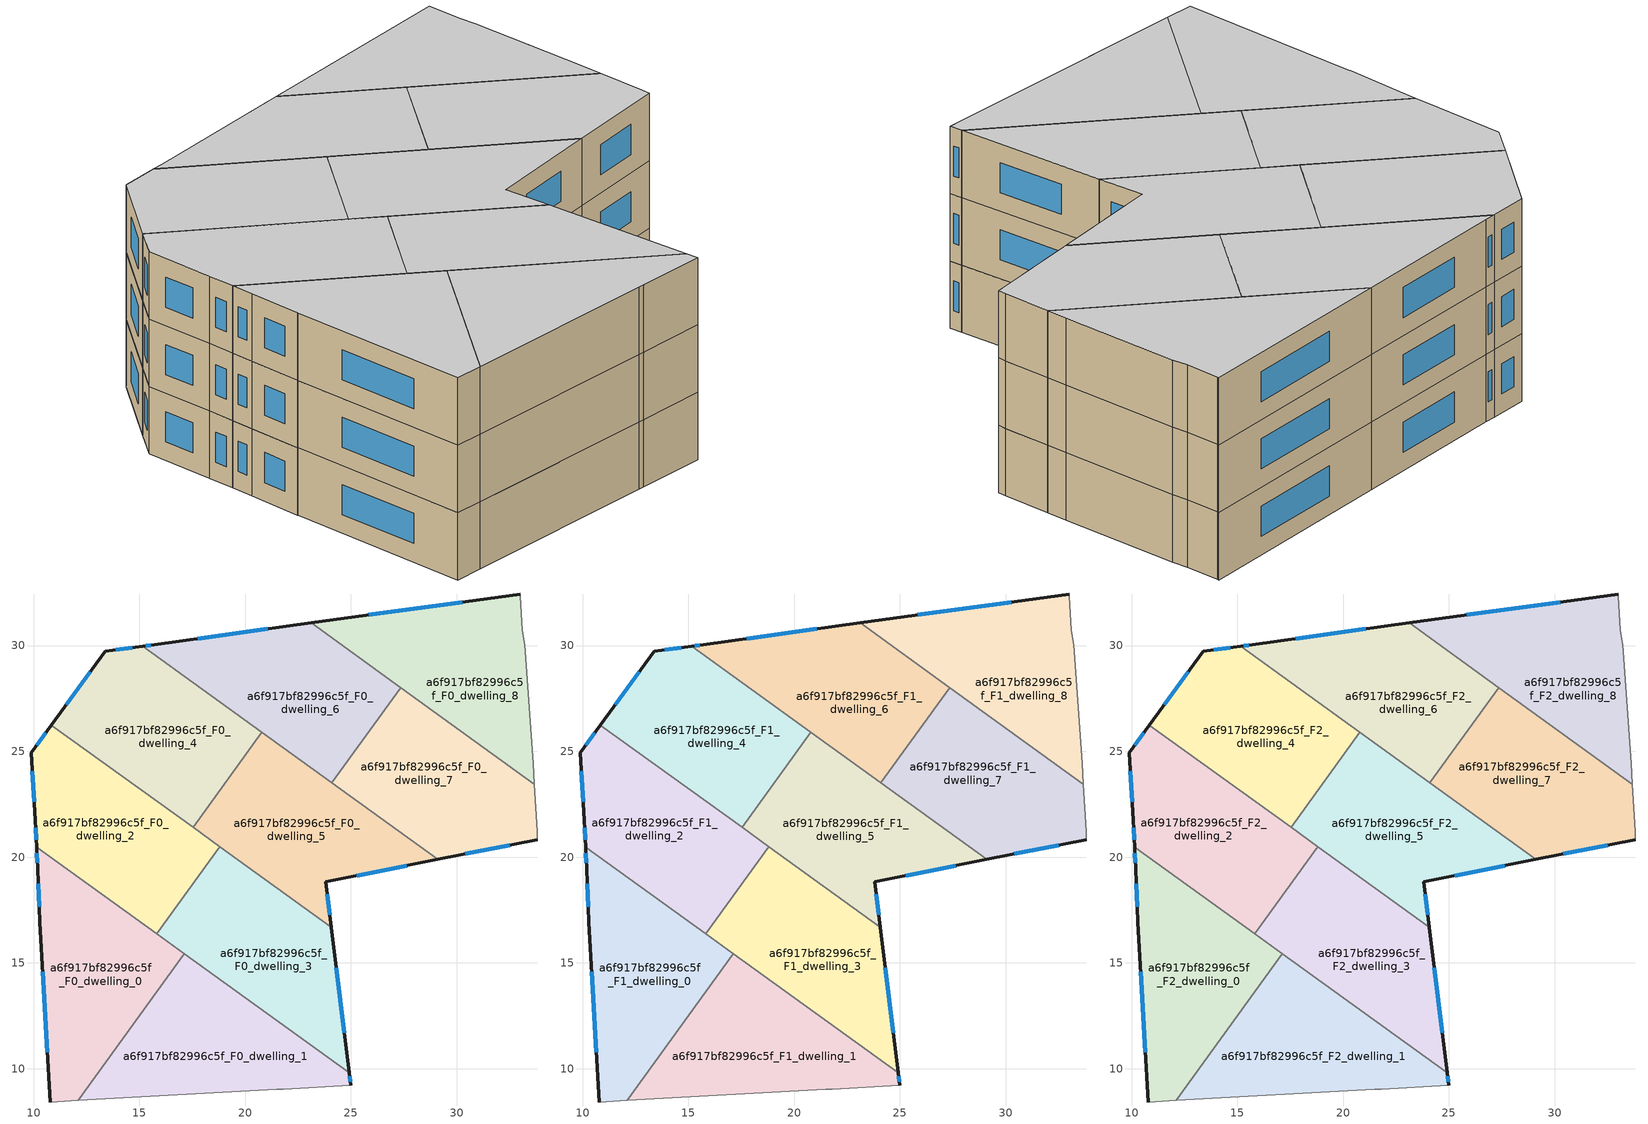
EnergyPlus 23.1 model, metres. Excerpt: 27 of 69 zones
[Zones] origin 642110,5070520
a6f917bf82996c5f_F0_dwelling_0
 floor ground (EU_floor_Construction): 17.11,15.44 12.1,8.5 10.79,8.43 10.29,16.93 10.29,16.97 10.19,19.43 10.14,20.48 z0
 wall outside (EU_wall_Construction): 10.14,20.48 10.19,19.43 10.29,16.97 10.29,16.93 10.79,8.43 z0:3
 wall adiabatic (EU_wall_Construction): 10.79,8.43 12.1,8.5 z0:3
 wall to a6f917bf82996c5f_F0_dwelling_1 (EU_wall_Construction): 12.1,8.5 17.11,15.44 z0:3
 wall to a6f917bf82996c5f_F0_dwelling_2 (EU_wall_Construction): 15.83,16.37 10.14,20.48 z0:3
 wall to a6f917bf82996c5f_F0_dwelling_3 (EU_wall_Construction): 17.11,15.44 15.83,16.37 z0:3
 window (EU_Window_Construction): 10.42,14.58 10.65,10.78 / 10.22,18.75 10.26,17.65 / 10.16,20.19 10.18,19.72 z0.83:2.17
a6f917bf82996c5f_F0_dwelling_1
 floor ground (EU_floor_Construction): 24.92,9.8 24.99,9.22 21.79,9.02 21.49,9.02 12.1,8.5 17.11,15.44 z0
 wall outside (EU_wall_Construction): 24.99,9.22 24.92,9.8 z0:3
 wall adiabatic (EU_wall_Construction): 12.1,8.5 21.49,9.02 21.79,9.02 24.99,9.22 z0:3
 wall to a6f917bf82996c5f_F0_dwelling_3 (EU_wall_Construction): 24.92,9.8 17.11,15.44 z0:3
 window (EU_Window_Construction): 24.98,9.38 24.94,9.64 z0.83:2.17
a6f917bf82996c5f_F0_dwelling_2
 floor ground (EU_floor_Construction): 18.8,20.49 15.82,16.37 10.14,20.48 10.09,21.74 9.89,24.94 10.84,26.24 z0
 wall outside (EU_wall_Construction): 10.84,26.24 9.89,24.94 10.09,21.74 10.14,20.48 z0:3
 wall to a6f917bf82996c5f_F0_dwelling_3 (EU_wall_Construction): 15.82,16.37 18.8,20.49 z0:3
 wall to a6f917bf82996c5f_F0_dwelling_4 (EU_wall_Construction): 17.54,21.4 10.84,26.24 z0:3
 wall to a6f917bf82996c5f_F0_dwelling_5 (EU_wall_Construction): 18.8,20.49 17.54,21.4 z0:3
 window (EU_Window_Construction): 10.1,21.39 10.13,20.82 / 9.94,24.05 10.03,22.62 / 10.58,25.88 10.15,25.3 z0.83:2.17
a6f917bf82996c5f_F0_dwelling_3
 floor ground (EU_floor_Construction): 24.06,16.69 24.92,9.8 15.82,16.37 18.8,20.49 z0
 wall outside (EU_wall_Construction): 24.92,9.8 24.06,16.69 z0:3
 wall to a6f917bf82996c5f_F0_dwelling_5 (EU_wall_Construction): 24.06,16.69 18.8,20.49 z0:3
 window (EU_Window_Construction): 24.69,11.71 24.3,14.78 z0.83:2.17
a6f917bf82996c5f_F0_dwelling_4
 floor ground (EU_floor_Construction): 20.79,25.9 17.54,21.4 10.84,26.24 13.39,29.74 15.16,29.97 z0
 wall outside (EU_wall_Construction): 15.16,29.97 13.39,29.74 10.84,26.24 z0:3
 wall to a6f917bf82996c5f_F0_dwelling_5 (EU_wall_Construction): 17.54,21.4 20.79,25.9 z0:3
 wall to a6f917bf82996c5f_F0_dwelling_6 (EU_wall_Construction): 20.79,25.9 15.16,29.97 z0:3
 window (EU_Window_Construction): 12.69,28.77 11.55,27.21 / 14.67,29.91 13.88,29.8 z0.83:2.17
a6f917bf82996c5f_F0_dwelling_5
 floor ground (EU_floor_Construction): 29.11,19.89 23.8,18.83 24.06,16.69 17.54,21.4 20.79,25.9 z0
 wall outside (EU_wall_Construction): 24.06,16.69 23.8,18.83 29.11,19.89 z0:3
 wall to a6f917bf82996c5f_F0_dwelling_7 (EU_wall_Construction): 29.11,19.89 24.1,23.52 z0:3
 wall to a6f917bf82996c5f_F0_dwelling_6 (EU_wall_Construction): 24.1,23.52 20.79,25.9 z0:3
 window (EU_Window_Construction): 23.99,17.28 23.87,18.24 / 25.27,19.12 27.64,19.6 z0.83:2.17
a6f917bf82996c5f_F0_dwelling_6
 floor ground (EU_floor_Construction): 27.34,28.01 24.1,23.52 15.16,29.97 15.69,30.04 23.11,31.07 z0
 wall outside (EU_wall_Construction): 23.11,31.07 15.69,30.04 15.16,29.97 z0:3
 wall to a6f917bf82996c5f_F0_dwelling_7 (EU_wall_Construction): 24.1,23.52 27.34,28.01 z0:3
 wall to a6f917bf82996c5f_F0_dwelling_8 (EU_wall_Construction): 27.34,28.01 23.11,31.07 z0:3
 window (EU_Window_Construction): 21.06,30.78 17.75,30.33 / 15.55,30.02 15.31,29.99 z0.83:2.17
a6f917bf82996c5f_F0_dwelling_7
 floor ground (EU_floor_Construction): 33.67,23.44 33.81,21.23 33.81,20.83 29.11,19.89 24.1,23.52 27.34,28.01 z0
 wall outside (EU_wall_Construction): 29.11,19.89 33.81,20.83 z0:3
 wall adiabatic (EU_wall_Construction): 33.81,20.83 33.81,21.23 33.67,23.44 z0:3
 wall to a6f917bf82996c5f_F0_dwelling_8 (EU_wall_Construction): 33.67,23.44 27.34,28.01 z0:3
 window (EU_Window_Construction): 30.41,20.15 32.51,20.57 z0.83:2.17
a6f917bf82996c5f_F0_dwelling_8
 floor ground (EU_floor_Construction): 33.01,32.44 33.01,32.34 33.11,30.74 33.21,30.04 33.61,24.43 33.67,23.44 23.11,31.07 z0
 wall outside (EU_wall_Construction): 33.01,32.44 23.11,31.07 z0:3
 wall adiabatic (EU_wall_Construction): 33.67,23.44 33.61,24.43 33.21,30.04 33.11,30.74 33.01,32.34 33.01,32.44 z0:3
 window (EU_Window_Construction): 30.27,32.06 25.85,31.45 z0.83:2.17
a6f917bf82996c5f_F1_dwelling_0
 floor to a6f917bf82996c5f_F0_dwelling_0 (EU_floor_Construction): 17.11,15.44 12.1,8.5 10.79,8.43 10.29,16.93 10.29,16.97 10.19,19.43 10.14,20.48 z3
 wall outside (EU_wall_Construction): 10.14,20.48 10.19,19.43 10.29,16.97 10.29,16.93 10.79,8.43 z3:6
 wall adiabatic (EU_wall_Construction): 10.79,8.43 12.1,8.5 z3:6
 wall to a6f917bf82996c5f_F1_dwelling_1 (EU_wall_Construction): 12.1,8.5 17.11,15.44 z3:6
 wall to a6f917bf82996c5f_F1_dwelling_2 (EU_wall_Construction): 15.83,16.37 10.14,20.48 z3:6
 wall to a6f917bf82996c5f_F1_dwelling_3 (EU_wall_Construction): 17.11,15.44 15.83,16.37 z3:6
 window (EU_Window_Construction): 10.42,14.58 10.65,10.78 / 10.22,18.75 10.26,17.65 / 10.16,20.19 10.18,19.72 z3.83:5.17
a6f917bf82996c5f_F1_dwelling_1
 floor to a6f917bf82996c5f_F0_dwelling_1 (EU_floor_Construction): 24.92,9.8 24.99,9.22 21.79,9.02 21.49,9.02 12.1,8.5 17.11,15.44 z3
 wall outside (EU_wall_Construction): 24.99,9.22 24.92,9.8 z3:6
 wall adiabatic (EU_wall_Construction): 12.1,8.5 21.49,9.02 21.79,9.02 24.99,9.22 z3:6
 wall to a6f917bf82996c5f_F1_dwelling_3 (EU_wall_Construction): 24.92,9.8 17.11,15.44 z3:6
 window (EU_Window_Construction): 24.98,9.38 24.94,9.64 z3.83:5.17
a6f917bf82996c5f_F1_dwelling_2
 floor to a6f917bf82996c5f_F0_dwelling_2 (EU_floor_Construction): 18.8,20.49 15.82,16.37 10.14,20.48 10.09,21.74 9.89,24.94 10.84,26.24 z3
 wall outside (EU_wall_Construction): 10.84,26.24 9.89,24.94 10.09,21.74 10.14,20.48 z3:6
 wall to a6f917bf82996c5f_F1_dwelling_3 (EU_wall_Construction): 15.82,16.37 18.8,20.49 z3:6
 wall to a6f917bf82996c5f_F1_dwelling_4 (EU_wall_Construction): 17.54,21.4 10.84,26.24 z3:6
 wall to a6f917bf82996c5f_F1_dwelling_5 (EU_wall_Construction): 18.8,20.49 17.54,21.4 z3:6
 window (EU_Window_Construction): 10.1,21.39 10.13,20.82 / 9.94,24.05 10.03,22.62 / 10.58,25.88 10.15,25.3 z3.83:5.17
a6f917bf82996c5f_F1_dwelling_3
 floor to a6f917bf82996c5f_F0_dwelling_3 (EU_floor_Construction): 24.06,16.69 24.92,9.8 15.82,16.37 18.8,20.49 z3
 wall outside (EU_wall_Construction): 24.92,9.8 24.06,16.69 z3:6
 wall to a6f917bf82996c5f_F1_dwelling_5 (EU_wall_Construction): 24.06,16.69 18.8,20.49 z3:6
 window (EU_Window_Construction): 24.69,11.71 24.3,14.78 z3.83:5.17
a6f917bf82996c5f_F1_dwelling_4
 floor to a6f917bf82996c5f_F0_dwelling_4 (EU_floor_Construction): 20.79,25.9 17.54,21.4 10.84,26.24 13.39,29.74 15.16,29.97 z3
 wall outside (EU_wall_Construction): 15.16,29.97 13.39,29.74 10.84,26.24 z3:6
 wall to a6f917bf82996c5f_F1_dwelling_5 (EU_wall_Construction): 17.54,21.4 20.79,25.9 z3:6
 wall to a6f917bf82996c5f_F1_dwelling_6 (EU_wall_Construction): 20.79,25.9 15.16,29.97 z3:6
 window (EU_Window_Construction): 12.69,28.77 11.55,27.21 / 14.67,29.91 13.88,29.8 z3.83:5.17
a6f917bf82996c5f_F1_dwelling_5
 floor to a6f917bf82996c5f_F0_dwelling_5 (EU_floor_Construction): 29.11,19.89 23.8,18.83 24.06,16.69 17.54,21.4 20.79,25.9 z3
 wall outside (EU_wall_Construction): 24.06,16.69 23.8,18.83 29.11,19.89 z3:6
 wall to a6f917bf82996c5f_F1_dwelling_7 (EU_wall_Construction): 29.11,19.89 24.1,23.52 z3:6
 wall to a6f917bf82996c5f_F1_dwelling_6 (EU_wall_Construction): 24.1,23.52 20.79,25.9 z3:6
 window (EU_Window_Construction): 23.99,17.28 23.87,18.24 / 25.27,19.12 27.64,19.6 z3.83:5.17
a6f917bf82996c5f_F1_dwelling_6
 floor to a6f917bf82996c5f_F0_dwelling_6 (EU_floor_Construction): 27.34,28.01 24.1,23.52 15.16,29.97 15.69,30.04 23.11,31.07 z3
 wall outside (EU_wall_Construction): 23.11,31.07 15.69,30.04 15.16,29.97 z3:6
 wall to a6f917bf82996c5f_F1_dwelling_7 (EU_wall_Construction): 24.1,23.52 27.34,28.01 z3:6
 wall to a6f917bf82996c5f_F1_dwelling_8 (EU_wall_Construction): 27.34,28.01 23.11,31.07 z3:6
 window (EU_Window_Construction): 21.06,30.78 17.75,30.33 / 15.55,30.02 15.31,29.99 z3.83:5.17
a6f917bf82996c5f_F1_dwelling_7
 floor to a6f917bf82996c5f_F0_dwelling_7 (EU_floor_Construction): 33.67,23.44 33.81,21.23 33.81,20.83 29.11,19.89 24.1,23.52 27.34,28.01 z3
 wall outside (EU_wall_Construction): 29.11,19.89 33.81,20.83 z3:6
 wall adiabatic (EU_wall_Construction): 33.81,20.83 33.81,21.23 33.67,23.44 z3:6
 wall to a6f917bf82996c5f_F1_dwelling_8 (EU_wall_Construction): 33.67,23.44 27.34,28.01 z3:6
 window (EU_Window_Construction): 30.41,20.15 32.51,20.57 z3.83:5.17
a6f917bf82996c5f_F1_dwelling_8
 floor to a6f917bf82996c5f_F0_dwelling_8 (EU_floor_Construction): 33.01,32.44 33.01,32.34 33.11,30.74 33.21,30.04 33.61,24.43 33.67,23.44 23.11,31.07 z3
 wall outside (EU_wall_Construction): 33.01,32.44 23.11,31.07 z3:6
 wall adiabatic (EU_wall_Construction): 33.67,23.44 33.61,24.43 33.21,30.04 33.11,30.74 33.01,32.34 33.01,32.44 z3:6
 window (EU_Window_Construction): 30.27,32.06 25.85,31.45 z3.83:5.17
a6f917bf82996c5f_F2_dwelling_0
 floor to a6f917bf82996c5f_F1_dwelling_0 (EU_floor_Construction): 17.11,15.44 12.1,8.5 10.79,8.43 10.29,16.93 10.29,16.97 10.19,19.43 10.14,20.48 z6
 wall outside (EU_wall_Construction): 10.14,20.48 10.19,19.43 10.29,16.97 10.29,16.93 10.79,8.43 z6:9
 wall adiabatic (EU_wall_Construction): 10.79,8.43 12.1,8.5 z6:9
 wall to a6f917bf82996c5f_F2_dwelling_1 (EU_wall_Construction): 12.1,8.5 17.11,15.44 z6:9
 wall to a6f917bf82996c5f_F2_dwelling_2 (EU_wall_Construction): 15.83,16.37 10.14,20.48 z6:9
 wall to a6f917bf82996c5f_F2_dwelling_3 (EU_wall_Construction): 17.11,15.44 15.83,16.37 z6:9
 window (EU_Window_Construction): 10.42,14.58 10.65,10.78 / 10.22,18.75 10.26,17.65 / 10.16,20.19 10.18,19.72 z6.83:8.17
 ceiling to a6f917bf82996c5f_F3_dwelling_0 (EU_floor_Construction): 12.1,8.5 17.11,15.44 10.14,20.48 10.19,19.43 10.29,16.97 10.29,16.93 10.79,8.43 z9
a6f917bf82996c5f_F2_dwelling_1
 floor to a6f917bf82996c5f_F1_dwelling_1 (EU_floor_Construction): 24.92,9.8 24.99,9.22 21.79,9.02 21.49,9.02 12.1,8.5 17.11,15.44 z6
 wall outside (EU_wall_Construction): 24.99,9.22 24.92,9.8 z6:9
 wall adiabatic (EU_wall_Construction): 12.1,8.5 21.49,9.02 21.79,9.02 24.99,9.22 z6:9
 wall to a6f917bf82996c5f_F2_dwelling_3 (EU_wall_Construction): 24.92,9.8 17.11,15.44 z6:9
 window (EU_Window_Construction): 24.98,9.38 24.94,9.64 z6.83:8.17
 ceiling to a6f917bf82996c5f_F3_dwelling_1 (EU_floor_Construction): 24.99,9.22 24.92,9.8 17.11,15.44 12.1,8.5 21.49,9.02 21.79,9.02 z9
a6f917bf82996c5f_F2_dwelling_2
 floor to a6f917bf82996c5f_F1_dwelling_2 (EU_floor_Construction): 18.8,20.49 15.82,16.37 10.14,20.48 10.09,21.74 9.89,24.94 10.84,26.24 z6
 wall outside (EU_wall_Construction): 10.84,26.24 9.89,24.94 10.09,21.74 10.14,20.48 z6:9
 wall to a6f917bf82996c5f_F2_dwelling_3 (EU_wall_Construction): 15.82,16.37 18.8,20.49 z6:9
 wall to a6f917bf82996c5f_F2_dwelling_4 (EU_wall_Construction): 17.54,21.4 10.84,26.24 z6:9
 wall to a6f917bf82996c5f_F2_dwelling_5 (EU_wall_Construction): 18.8,20.49 17.54,21.4 z6:9
 window (EU_Window_Construction): 10.1,21.39 10.13,20.82 / 9.94,24.05 10.03,22.62 / 10.58,25.88 10.15,25.3 z6.83:8.17
 ceiling to a6f917bf82996c5f_F3_dwelling_2 (EU_floor_Construction): 15.82,16.37 18.8,20.49 10.84,26.24 9.89,24.94 10.09,21.74 10.14,20.48 z9
a6f917bf82996c5f_F2_dwelling_3
 floor to a6f917bf82996c5f_F1_dwelling_3 (EU_floor_Construction): 24.06,16.69 24.92,9.8 15.82,16.37 18.8,20.49 z6
 wall outside (EU_wall_Construction): 24.92,9.8 24.06,16.69 z6:9
 wall to a6f917bf82996c5f_F2_dwelling_5 (EU_wall_Construction): 24.06,16.69 18.8,20.49 z6:9
 window (EU_Window_Construction): 24.69,11.71 24.3,14.78 z6.83:8.17
 ceiling to a6f917bf82996c5f_F3_dwelling_3 (EU_floor_Construction): 24.92,9.8 24.06,16.69 18.8,20.49 15.82,16.37 z9
a6f917bf82996c5f_F2_dwelling_4
 floor to a6f917bf82996c5f_F1_dwelling_4 (EU_floor_Construction): 20.79,25.9 17.54,21.4 10.84,26.24 13.39,29.74 15.16,29.97 z6
 wall outside (EU_wall_Construction): 15.16,29.97 13.39,29.74 10.84,26.24 z6:9
 wall to a6f917bf82996c5f_F2_dwelling_5 (EU_wall_Construction): 17.54,21.4 20.79,25.9 z6:9
 wall to a6f917bf82996c5f_F2_dwelling_6 (EU_wall_Construction): 20.79,25.9 15.16,29.97 z6:9
 window (EU_Window_Construction): 12.69,28.77 11.55,27.21 / 14.67,29.91 13.88,29.8 z6.83:8.17
 ceiling to a6f917bf82996c5f_F3_dwelling_4 (EU_floor_Construction): 17.54,21.4 20.79,25.9 15.16,29.97 13.39,29.74 10.84,26.24 z9
a6f917bf82996c5f_F2_dwelling_5
 floor to a6f917bf82996c5f_F1_dwelling_5 (EU_floor_Construction): 29.11,19.89 23.8,18.83 24.06,16.69 17.54,21.4 20.79,25.9 z6
 wall outside (EU_wall_Construction): 24.06,16.69 23.8,18.83 29.11,19.89 z6:9
 wall to a6f917bf82996c5f_F2_dwelling_7 (EU_wall_Construction): 29.11,19.89 24.1,23.52 z6:9
 wall to a6f917bf82996c5f_F2_dwelling_6 (EU_wall_Construction): 24.1,23.52 20.79,25.9 z6:9
 window (EU_Window_Construction): 23.99,17.28 23.87,18.24 / 25.27,19.12 27.64,19.6 z6.83:8.17
 ceiling to a6f917bf82996c5f_F3_dwelling_5 (EU_floor_Construction): 29.11,19.89 20.79,25.9 17.54,21.4 24.06,16.69 23.8,18.83 z9
a6f917bf82996c5f_F2_dwelling_6
 floor to a6f917bf82996c5f_F1_dwelling_6 (EU_floor_Construction): 27.34,28.01 24.1,23.52 15.16,29.97 15.69,30.04 23.11,31.07 z6
 wall outside (EU_wall_Construction): 23.11,31.07 15.69,30.04 15.16,29.97 z6:9
 wall to a6f917bf82996c5f_F2_dwelling_7 (EU_wall_Construction): 24.1,23.52 27.34,28.01 z6:9
 wall to a6f917bf82996c5f_F2_dwelling_8 (EU_wall_Construction): 27.34,28.01 23.11,31.07 z6:9
 window (EU_Window_Construction): 21.06,30.78 17.75,30.33 / 15.55,30.02 15.31,29.99 z6.83:8.17
 ceiling to a6f917bf82996c5f_F3_dwelling_6 (EU_floor_Construction): 24.1,23.52 27.34,28.01 23.11,31.07 15.69,30.04 15.16,29.97 z9
a6f917bf82996c5f_F2_dwelling_7
 floor to a6f917bf82996c5f_F1_dwelling_7 (EU_floor_Construction): 33.67,23.44 33.81,21.23 33.81,20.83 29.11,19.89 24.1,23.52 27.34,28.01 z6
 wall outside (EU_wall_Construction): 29.11,19.89 33.81,20.83 z6:9
 wall adiabatic (EU_wall_Construction): 33.81,20.83 33.81,21.23 33.67,23.44 z6:9
 wall to a6f917bf82996c5f_F2_dwelling_8 (EU_wall_Construction): 33.67,23.44 27.34,28.01 z6:9
 window (EU_Window_Construction): 30.41,20.15 32.51,20.57 z6.83:8.17
 ceiling to a6f917bf82996c5f_F3_dwelling_7 (EU_floor_Construction): 33.81,20.83 33.81,21.23 33.67,23.44 27.34,28.01 24.1,23.52 29.11,19.89 z9
a6f917bf82996c5f_F2_dwelling_8
 floor to a6f917bf82996c5f_F1_dwelling_8 (EU_floor_Construction): 33.01,32.44 33.01,32.34 33.11,30.74 33.21,30.04 33.61,24.43 33.67,23.44 23.11,31.07 z6
 wall outside (EU_wall_Construction): 33.01,32.44 23.11,31.07 z6:9
 wall adiabatic (EU_wall_Construction): 33.67,23.44 33.61,24.43 33.21,30.04 33.11,30.74 33.01,32.34 33.01,32.44 z6:9
 window (EU_Window_Construction): 30.27,32.06 25.85,31.45 z6.83:8.17
 ceiling to a6f917bf82996c5f_F3_dwelling_8 (EU_floor_Construction): 33.67,23.44 33.61,24.43 33.21,30.04 33.11,30.74 33.01,32.34 33.01,32.44 23.11,31.07 z9
[Building]
EU S2 Campaign: North Axis=0; Terrain=City; Solar Distribution=FullExterior
[Site:Location]
Lyon-Bron: Latitude=45.75; Longitude=5; Time Zone=1; Elevation=198
[SizingPeriod:WeatherFileDays]
AnnualSizingPeriod: Begin Month=1; Begin Day of Month=1; End Month=12; End Day of Month=31; Day of Week for Start Day=Monday; Use Weather File Daylight Saving Period=No; Use Weather File Rain and Snow Indicators=No
[MATERIAL]
EU_InternalMass_Material: Roughness=MediumRough; Thickness=0.1; Conductivity=1; Density=1800; Specific Heat=900; Thermal Absorptance=0.9; Solar Absorptance=0.7; Visible Absorptance=0.7
[MATERIAL:NOMASS] Roughness=MediumRough; Thermal Absorptance=0.9; Solar Absorptance=0.7; Visible Absorptance=0.7
Name | Thermal Resistance
EU_wall_NoMass | 1.97775
EU_floor_NoMass | 1.84812
[WINDOWMATERIAL:SIMPLEGLAZINGSYSTEM]
EU_Window_SimpleGlazing: UFactor=3.27502; Solar Heat Gain Coefficient=0.76; Visible Transmittance=0.76
[CONSTRUCTION]
EU_wall_Construction: EU_wall_NoMass
EU_floor_Construction: EU_floor_NoMass
EU_InternalMass_Construction: EU_InternalMass_Material
EU_Window_Construction: EU_Window_SimpleGlazing
[ZONE] Type=1; Multiplier=1; Ceiling Height=autocalculate; Floor Area=autocalculate; Part of Total Floor Area=Yes
Name | Volume
a6f917bf82996c5f_F0_dwelling_0; a6f917bf82996c5f_F1_dwelling_0; a6f917bf82996c5f_F2_dwelling_0 | 135.089
a6f917bf82996c5f_F0_dwelling_1; a6f917bf82996c5f_F1_dwelling_1; a6f917bf82996c5f_F2_dwelling_1 | 135.078
a6f917bf82996c5f_F0_dwelling_2; a6f917bf82996c5f_F1_dwelling_2; a6f917bf82996c5f_F2_dwelling_2 | 135.057
a6f917bf82996c5f_F0_dwelling_3; a6f917bf82996c5f_F1_dwelling_3; a6f917bf82996c5f_F2_dwelling_3; a6f917bf82996c5f_F0_dwelling_8; a6f917bf82996c5f_F1_dwelling_8; a6f917bf82996c5f_F2_dwelling_8 | 135.07
a6f917bf82996c5f_F0_dwelling_4; a6f917bf82996c5f_F1_dwelling_4; a6f917bf82996c5f_F2_dwelling_4 | 135.064
a6f917bf82996c5f_F0_dwelling_5; a6f917bf82996c5f_F1_dwelling_5; a6f917bf82996c5f_F2_dwelling_5 | 135.063
a6f917bf82996c5f_F0_dwelling_6; a6f917bf82996c5f_F1_dwelling_6; a6f917bf82996c5f_F2_dwelling_6 | 135.075
a6f917bf82996c5f_F0_dwelling_7; a6f917bf82996c5f_F1_dwelling_7; a6f917bf82996c5f_F2_dwelling_7 | 135.065
[INTERNALMASS] Construction=EU_InternalMass_Construction
Name | Zone or ZoneList | Surface Area
a6f917bf82996c5f_F0_dwelling_0_EU_InternalMass | a6f917bf82996c5f_F0_dwelling_0 | 45.0292
a6f917bf82996c5f_F0_dwelling_1_EU_InternalMass | a6f917bf82996c5f_F0_dwelling_1 | 45.0256
a6f917bf82996c5f_F0_dwelling_2_EU_InternalMass | a6f917bf82996c5f_F0_dwelling_2 | 45.0197
a6f917bf82996c5f_F0_dwelling_3_EU_InternalMass | a6f917bf82996c5f_F0_dwelling_3 | 45.0231
a6f917bf82996c5f_F0_dwelling_4_EU_InternalMass | a6f917bf82996c5f_F0_dwelling_4 | 45.0202
a6f917bf82996c5f_F0_dwelling_5_EU_InternalMass | a6f917bf82996c5f_F0_dwelling_5 | 45.0201
a6f917bf82996c5f_F0_dwelling_6_EU_InternalMass | a6f917bf82996c5f_F0_dwelling_6 | 45.0237
a6f917bf82996c5f_F0_dwelling_7_EU_InternalMass | a6f917bf82996c5f_F0_dwelling_7 | 45.0224
a6f917bf82996c5f_F0_dwelling_8_EU_InternalMass | a6f917bf82996c5f_F0_dwelling_8 | 45.0229
a6f917bf82996c5f_F1_dwelling_0_EU_InternalMass | a6f917bf82996c5f_F1_dwelling_0 | 45.0292
a6f917bf82996c5f_F1_dwelling_1_EU_InternalMass | a6f917bf82996c5f_F1_dwelling_1 | 45.0256
a6f917bf82996c5f_F1_dwelling_2_EU_InternalMass | a6f917bf82996c5f_F1_dwelling_2 | 45.0197
a6f917bf82996c5f_F1_dwelling_3_EU_InternalMass | a6f917bf82996c5f_F1_dwelling_3 | 45.0231
a6f917bf82996c5f_F1_dwelling_4_EU_InternalMass | a6f917bf82996c5f_F1_dwelling_4 | 45.0202
a6f917bf82996c5f_F1_dwelling_5_EU_InternalMass | a6f917bf82996c5f_F1_dwelling_5 | 45.0201
a6f917bf82996c5f_F1_dwelling_6_EU_InternalMass | a6f917bf82996c5f_F1_dwelling_6 | 45.0237
a6f917bf82996c5f_F1_dwelling_7_EU_InternalMass | a6f917bf82996c5f_F1_dwelling_7 | 45.0224
a6f917bf82996c5f_F1_dwelling_8_EU_InternalMass | a6f917bf82996c5f_F1_dwelling_8 | 45.0229
a6f917bf82996c5f_F2_dwelling_0_EU_InternalMass | a6f917bf82996c5f_F2_dwelling_0 | 45.0292
a6f917bf82996c5f_F2_dwelling_1_EU_InternalMass | a6f917bf82996c5f_F2_dwelling_1 | 45.0256
a6f917bf82996c5f_F2_dwelling_2_EU_InternalMass | a6f917bf82996c5f_F2_dwelling_2 | 45.0197
a6f917bf82996c5f_F2_dwelling_3_EU_InternalMass | a6f917bf82996c5f_F2_dwelling_3 | 45.0231
a6f917bf82996c5f_F2_dwelling_4_EU_InternalMass | a6f917bf82996c5f_F2_dwelling_4 | 45.0202
a6f917bf82996c5f_F2_dwelling_5_EU_InternalMass | a6f917bf82996c5f_F2_dwelling_5 | 45.0201
a6f917bf82996c5f_F2_dwelling_6_EU_InternalMass | a6f917bf82996c5f_F2_dwelling_6 | 45.0237
a6f917bf82996c5f_F2_dwelling_7_EU_InternalMass | a6f917bf82996c5f_F2_dwelling_7 | 45.0224
a6f917bf82996c5f_F2_dwelling_8_EU_InternalMass | a6f917bf82996c5f_F2_dwelling_8 | 45.0229
[OTHEREQUIPMENT] Fuel Type=Electricity; Design Level Calculation Method=Watts/Area; Power per Zone Floor Area=1; Fraction Latent=0; Fraction Radiant=0; Fraction Lost=0; Carbon Dioxide Generation Rate=0; EndUse Subcategory=EU_Step8_InternalGains
Name | Zone or ZoneList or Space or SpaceList | Schedule
EU_Step8_InternalGain_a6f917bf82996c5f_F0_dwelling_0_f000 | a6f917bf82996c5f_F0_dwelling_0 | EU_Step8_GainSchedule_a6f917bf82996c5f_F0_dwelling_0_f000
EU_Step8_InternalGain_a6f917bf82996c5f_F0_dwelling_1_f000 | a6f917bf82996c5f_F0_dwelling_1 | EU_Step8_GainSchedule_a6f917bf82996c5f_F0_dwelling_1_f000
EU_Step8_InternalGain_a6f917bf82996c5f_F0_dwelling_2_f000 | a6f917bf82996c5f_F0_dwelling_2 | EU_Step8_GainSchedule_a6f917bf82996c5f_F0_dwelling_2_f000
EU_Step8_InternalGain_a6f917bf82996c5f_F0_dwelling_3_f000 | a6f917bf82996c5f_F0_dwelling_3 | EU_Step8_GainSchedule_a6f917bf82996c5f_F0_dwelling_3_f000
EU_Step8_InternalGain_a6f917bf82996c5f_F0_dwelling_4_f000 | a6f917bf82996c5f_F0_dwelling_4 | EU_Step8_GainSchedule_a6f917bf82996c5f_F0_dwelling_4_f000
EU_Step8_InternalGain_a6f917bf82996c5f_F0_dwelling_5_f000 | a6f917bf82996c5f_F0_dwelling_5 | EU_Step8_GainSchedule_a6f917bf82996c5f_F0_dwelling_5_f000
EU_Step8_InternalGain_a6f917bf82996c5f_F0_dwelling_6_f000 | a6f917bf82996c5f_F0_dwelling_6 | EU_Step8_GainSchedule_a6f917bf82996c5f_F0_dwelling_6_f000
EU_Step8_InternalGain_a6f917bf82996c5f_F0_dwelling_7_f000 | a6f917bf82996c5f_F0_dwelling_7 | EU_Step8_GainSchedule_a6f917bf82996c5f_F0_dwelling_7_f000
EU_Step8_InternalGain_a6f917bf82996c5f_F0_dwelling_8_f000 | a6f917bf82996c5f_F0_dwelling_8 | EU_Step8_GainSchedule_a6f917bf82996c5f_F0_dwelling_8_f000
EU_Step8_InternalGain_a6f917bf82996c5f_F1_dwelling_0_f000 | a6f917bf82996c5f_F1_dwelling_0 | EU_Step8_GainSchedule_a6f917bf82996c5f_F1_dwelling_0_f000
EU_Step8_InternalGain_a6f917bf82996c5f_F1_dwelling_1_f000 | a6f917bf82996c5f_F1_dwelling_1 | EU_Step8_GainSchedule_a6f917bf82996c5f_F1_dwelling_1_f000
EU_Step8_InternalGain_a6f917bf82996c5f_F1_dwelling_2_f000 | a6f917bf82996c5f_F1_dwelling_2 | EU_Step8_GainSchedule_a6f917bf82996c5f_F1_dwelling_2_f000
EU_Step8_InternalGain_a6f917bf82996c5f_F1_dwelling_3_f000 | a6f917bf82996c5f_F1_dwelling_3 | EU_Step8_GainSchedule_a6f917bf82996c5f_F1_dwelling_3_f000
EU_Step8_InternalGain_a6f917bf82996c5f_F1_dwelling_4_f000 | a6f917bf82996c5f_F1_dwelling_4 | EU_Step8_GainSchedule_a6f917bf82996c5f_F1_dwelling_4_f000
EU_Step8_InternalGain_a6f917bf82996c5f_F1_dwelling_5_f000 | a6f917bf82996c5f_F1_dwelling_5 | EU_Step8_GainSchedule_a6f917bf82996c5f_F1_dwelling_5_f000
EU_Step8_InternalGain_a6f917bf82996c5f_F1_dwelling_6_f000 | a6f917bf82996c5f_F1_dwelling_6 | EU_Step8_GainSchedule_a6f917bf82996c5f_F1_dwelling_6_f000
EU_Step8_InternalGain_a6f917bf82996c5f_F1_dwelling_7_f000 | a6f917bf82996c5f_F1_dwelling_7 | EU_Step8_GainSchedule_a6f917bf82996c5f_F1_dwelling_7_f000
EU_Step8_InternalGain_a6f917bf82996c5f_F1_dwelling_8_f000 | a6f917bf82996c5f_F1_dwelling_8 | EU_Step8_GainSchedule_a6f917bf82996c5f_F1_dwelling_8_f000
EU_Step8_InternalGain_a6f917bf82996c5f_F2_dwelling_0_f000 | a6f917bf82996c5f_F2_dwelling_0 | EU_Step8_GainSchedule_a6f917bf82996c5f_F2_dwelling_0_f000
EU_Step8_InternalGain_a6f917bf82996c5f_F2_dwelling_1_f000 | a6f917bf82996c5f_F2_dwelling_1 | EU_Step8_GainSchedule_a6f917bf82996c5f_F2_dwelling_1_f000
EU_Step8_InternalGain_a6f917bf82996c5f_F2_dwelling_2_f000 | a6f917bf82996c5f_F2_dwelling_2 | EU_Step8_GainSchedule_a6f917bf82996c5f_F2_dwelling_2_f000
EU_Step8_InternalGain_a6f917bf82996c5f_F2_dwelling_3_f000 | a6f917bf82996c5f_F2_dwelling_3 | EU_Step8_GainSchedule_a6f917bf82996c5f_F2_dwelling_3_f000
EU_Step8_InternalGain_a6f917bf82996c5f_F2_dwelling_4_f000 | a6f917bf82996c5f_F2_dwelling_4 | EU_Step8_GainSchedule_a6f917bf82996c5f_F2_dwelling_4_f000
EU_Step8_InternalGain_a6f917bf82996c5f_F2_dwelling_5_f000 | a6f917bf82996c5f_F2_dwelling_5 | EU_Step8_GainSchedule_a6f917bf82996c5f_F2_dwelling_5_f000
EU_Step8_InternalGain_a6f917bf82996c5f_F2_dwelling_6_f000 | a6f917bf82996c5f_F2_dwelling_6 | EU_Step8_GainSchedule_a6f917bf82996c5f_F2_dwelling_6_f000
EU_Step8_InternalGain_a6f917bf82996c5f_F2_dwelling_7_f000 | a6f917bf82996c5f_F2_dwelling_7 | EU_Step8_GainSchedule_a6f917bf82996c5f_F2_dwelling_7_f000
EU_Step8_InternalGain_a6f917bf82996c5f_F2_dwelling_8_f000 | a6f917bf82996c5f_F2_dwelling_8 | EU_Step8_GainSchedule_a6f917bf82996c5f_F2_dwelling_8_f000
[ZONEVENTILATION:DESIGNFLOWRATE] Schedule=EU_AlwaysOn; Design Flow Rate Calculation Method=AirChanges/Hour; Air Changes per Hour=0.759424; Ventilation Type=Natural; Fan Pressure Rise=0; Fan Total Efficiency=1; Constant Term Coefficient=1; Temperature Term Coefficient=0; Velocity Term Coefficient=0; Velocity Squared Term Coefficient=0; Minimum Indoor Temperature=-100; Maximum Indoor Temperature=100; Delta Temperature=-100; Minimum Outdoor Temperature=-100; Maximum Outdoor Temperature=100; Maximum Wind Speed=40
Name | Zone or ZoneList or Space or SpaceList
EU_ConstantAir_a6f917bf82996c5f_F0_dwelling_0 | a6f917bf82996c5f_F0_dwelling_0
EU_ConstantAir_a6f917bf82996c5f_F0_dwelling_1 | a6f917bf82996c5f_F0_dwelling_1
EU_ConstantAir_a6f917bf82996c5f_F0_dwelling_2 | a6f917bf82996c5f_F0_dwelling_2
EU_ConstantAir_a6f917bf82996c5f_F0_dwelling_3 | a6f917bf82996c5f_F0_dwelling_3
EU_ConstantAir_a6f917bf82996c5f_F0_dwelling_4 | a6f917bf82996c5f_F0_dwelling_4
EU_ConstantAir_a6f917bf82996c5f_F0_dwelling_5 | a6f917bf82996c5f_F0_dwelling_5
EU_ConstantAir_a6f917bf82996c5f_F0_dwelling_6 | a6f917bf82996c5f_F0_dwelling_6
EU_ConstantAir_a6f917bf82996c5f_F0_dwelling_7 | a6f917bf82996c5f_F0_dwelling_7
EU_ConstantAir_a6f917bf82996c5f_F0_dwelling_8 | a6f917bf82996c5f_F0_dwelling_8
EU_ConstantAir_a6f917bf82996c5f_F1_dwelling_0 | a6f917bf82996c5f_F1_dwelling_0
EU_ConstantAir_a6f917bf82996c5f_F1_dwelling_1 | a6f917bf82996c5f_F1_dwelling_1
EU_ConstantAir_a6f917bf82996c5f_F1_dwelling_2 | a6f917bf82996c5f_F1_dwelling_2
EU_ConstantAir_a6f917bf82996c5f_F1_dwelling_3 | a6f917bf82996c5f_F1_dwelling_3
EU_ConstantAir_a6f917bf82996c5f_F1_dwelling_4 | a6f917bf82996c5f_F1_dwelling_4
EU_ConstantAir_a6f917bf82996c5f_F1_dwelling_5 | a6f917bf82996c5f_F1_dwelling_5
EU_ConstantAir_a6f917bf82996c5f_F1_dwelling_6 | a6f917bf82996c5f_F1_dwelling_6
EU_ConstantAir_a6f917bf82996c5f_F1_dwelling_7 | a6f917bf82996c5f_F1_dwelling_7
EU_ConstantAir_a6f917bf82996c5f_F1_dwelling_8 | a6f917bf82996c5f_F1_dwelling_8
EU_ConstantAir_a6f917bf82996c5f_F2_dwelling_0 | a6f917bf82996c5f_F2_dwelling_0
EU_ConstantAir_a6f917bf82996c5f_F2_dwelling_1 | a6f917bf82996c5f_F2_dwelling_1
EU_ConstantAir_a6f917bf82996c5f_F2_dwelling_2 | a6f917bf82996c5f_F2_dwelling_2
EU_ConstantAir_a6f917bf82996c5f_F2_dwelling_3 | a6f917bf82996c5f_F2_dwelling_3
EU_ConstantAir_a6f917bf82996c5f_F2_dwelling_4 | a6f917bf82996c5f_F2_dwelling_4
EU_ConstantAir_a6f917bf82996c5f_F2_dwelling_5 | a6f917bf82996c5f_F2_dwelling_5
EU_ConstantAir_a6f917bf82996c5f_F2_dwelling_6 | a6f917bf82996c5f_F2_dwelling_6
EU_ConstantAir_a6f917bf82996c5f_F2_dwelling_7 | a6f917bf82996c5f_F2_dwelling_7
EU_ConstantAir_a6f917bf82996c5f_F2_dwelling_8 | a6f917bf82996c5f_F2_dwelling_8
[HVACTEMPLATE:THERMOSTAT] Constant Heating Setpoint=20; Constant Cooling Setpoint=50
EU_HeatOnly_a6f917bf82996c5f_F0_dwelling_0; EU_HeatOnly_a6f917bf82996c5f_F0_dwelling_1; EU_HeatOnly_a6f917bf82996c5f_F0_dwelling_2; EU_HeatOnly_a6f917bf82996c5f_F0_dwelling_3; EU_HeatOnly_a6f917bf82996c5f_F0_dwelling_4; EU_HeatOnly_a6f917bf82996c5f_F0_dwelling_5; EU_HeatOnly_a6f917bf82996c5f_F0_dwelling_6; EU_HeatOnly_a6f917bf82996c5f_F0_dwelling_7; EU_HeatOnly_a6f917bf82996c5f_F0_dwelling_8; EU_HeatOnly_a6f917bf82996c5f_F1_dwelling_0; EU_HeatOnly_a6f917bf82996c5f_F1_dwelling_1; EU_HeatOnly_a6f917bf82996c5f_F1_dwelling_2; EU_HeatOnly_a6f917bf82996c5f_F1_dwelling_3; EU_HeatOnly_a6f917bf82996c5f_F1_dwelling_4; EU_HeatOnly_a6f917bf82996c5f_F1_dwelling_5; EU_HeatOnly_a6f917bf82996c5f_F1_dwelling_6; EU_HeatOnly_a6f917bf82996c5f_F1_dwelling_7; EU_HeatOnly_a6f917bf82996c5f_F1_dwelling_8; EU_HeatOnly_a6f917bf82996c5f_F2_dwelling_0; EU_HeatOnly_a6f917bf82996c5f_F2_dwelling_1; EU_HeatOnly_a6f917bf82996c5f_F2_dwelling_2; EU_HeatOnly_a6f917bf82996c5f_F2_dwelling_3; EU_HeatOnly_a6f917bf82996c5f_F2_dwelling_4; EU_HeatOnly_a6f917bf82996c5f_F2_dwelling_5; EU_HeatOnly_a6f917bf82996c5f_F2_dwelling_6; EU_HeatOnly_a6f917bf82996c5f_F2_dwelling_7; EU_HeatOnly_a6f917bf82996c5f_F2_dwelling_8; EU_HeatOnly_a6f917bf82996c5f_F3_dwelling_0; EU_HeatOnly_a6f917bf82996c5f_F3_dwelling_1; EU_HeatOnly_a6f917bf82996c5f_F3_dwelling_2; EU_HeatOnly_a6f917bf82996c5f_F3_dwelling_3; EU_HeatOnly_a6f917bf82996c5f_F3_dwelling_4; EU_HeatOnly_a6f917bf82996c5f_F3_dwelling_5; EU_HeatOnly_a6f917bf82996c5f_F3_dwelling_6; EU_HeatOnly_a6f917bf82996c5f_F3_dwelling_7; EU_HeatOnly_a6f917bf82996c5f_F3_dwelling_8; EU_HeatOnly_a6f917bf82996c5f_F4_dwelling_0; EU_HeatOnly_a6f917bf82996c5f_F4_dwelling_1; EU_HeatOnly_a6f917bf82996c5f_F4_dwelling_2; EU_HeatOnly_a6f917bf82996c5f_F4_dwelling_3; EU_HeatOnly_a6f917bf82996c5f_F4_dwelling_4; EU_HeatOnly_a6f917bf82996c5f_F4_dwelling_5; EU_HeatOnly_a6f917bf82996c5f_F4_dwelling_6; EU_HeatOnly_a6f917bf82996c5f_F4_dwelling_7; EU_HeatOnly_a6f917bf82996c5f_F4_dwelling_8; EU_HeatOnly_a6f917bf82996c5f_F5_dwelling_0; EU_HeatOnly_a6f917bf82996c5f_F5_dwelling_1; EU_HeatOnly_a6f917bf82996c5f_F5_dwelling_2; EU_HeatOnly_a6f917bf82996c5f_F5_dwelling_3; EU_HeatOnly_a6f917bf82996c5f_F5_dwelling_4; EU_HeatOnly_a6f917bf82996c5f_F5_dwelling_5; EU_HeatOnly_a6f917bf82996c5f_F5_dwelling_6; EU_HeatOnly_a6f917bf82996c5f_F5_dwelling_7; EU_HeatOnly_a6f917bf82996c5f_F6_dwelling_0; EU_HeatOnly_a6f917bf82996c5f_F6_dwelling_1; EU_HeatOnly_a6f917bf82996c5f_F6_dwelling_2; EU_HeatOnly_a6f917bf82996c5f_F6_dwelling_3; EU_HeatOnly_a6f917bf82996c5f_F6_dwelling_4; EU_HeatOnly_a6f917bf82996c5f_F6_dwelling_5; EU_HeatOnly_a6f917bf82996c5f_F6_dwelling_6; EU_HeatOnly_a6f917bf82996c5f_F6_dwelling_7; EU_HeatOnly_a6f917bf82996c5f_F7_dwelling_0; EU_HeatOnly_a6f917bf82996c5f_F7_dwelling_1; EU_HeatOnly_a6f917bf82996c5f_F7_dwelling_2; EU_HeatOnly_a6f917bf82996c5f_F7_dwelling_3; EU_HeatOnly_a6f917bf82996c5f_F7_dwelling_4; EU_HeatOnly_a6f917bf82996c5f_F7_dwelling_5; EU_HeatOnly_a6f917bf82996c5f_F7_dwelling_6; EU_HeatOnly_a6f917bf82996c5f_F7_dwelling_7
[HVACTEMPLATE:ZONE:IDEALLOADSAIRSYSTEM] System Availability Schedule=EU_AlwaysOn; Maximum Heating Supply Air Temperature=50; Minimum Cooling Supply Air Temperature=13; Maximum Heating Supply Air Humidity Ratio=0.0156; Minimum Cooling Supply Air Humidity Ratio=0.0077; Heating Limit=NoLimit; Cooling Limit=NoLimit; Heating Availability Schedule=EU_AlwaysOn; Cooling Availability Schedule=EU_CoolingOff; Dehumidification Control Type=ConstantSensibleHeatRatio; Cooling Sensible Heat Ratio=0.7; Dehumidification Setpoint=60; Humidification Control Type=None; Humidification Setpoint=30; Outdoor Air Method=None; Outdoor Air Flow Rate per Person=0.00944; Outdoor Air Flow Rate per Zone Floor Area=0; Outdoor Air Flow Rate per Zone=0; Demand Controlled Ventilation Type=None; Outdoor Air Economizer Type=NoEconomizer; Heat Recovery Type=None; Sensible Heat Recovery Effectiveness=0.7; Latent Heat Recovery Effectiveness=0.65
Name | Template Thermostat
a6f917bf82996c5f_F0_dwelling_0 | EU_HeatOnly_a6f917bf82996c5f_F0_dwelling_0
a6f917bf82996c5f_F0_dwelling_1 | EU_HeatOnly_a6f917bf82996c5f_F0_dwelling_1
a6f917bf82996c5f_F0_dwelling_2 | EU_HeatOnly_a6f917bf82996c5f_F0_dwelling_2
a6f917bf82996c5f_F0_dwelling_3 | EU_HeatOnly_a6f917bf82996c5f_F0_dwelling_3
a6f917bf82996c5f_F0_dwelling_4 | EU_HeatOnly_a6f917bf82996c5f_F0_dwelling_4
a6f917bf82996c5f_F0_dwelling_5 | EU_HeatOnly_a6f917bf82996c5f_F0_dwelling_5
a6f917bf82996c5f_F0_dwelling_6 | EU_HeatOnly_a6f917bf82996c5f_F0_dwelling_6
a6f917bf82996c5f_F0_dwelling_7 | EU_HeatOnly_a6f917bf82996c5f_F0_dwelling_7
a6f917bf82996c5f_F0_dwelling_8 | EU_HeatOnly_a6f917bf82996c5f_F0_dwelling_8
a6f917bf82996c5f_F1_dwelling_0 | EU_HeatOnly_a6f917bf82996c5f_F1_dwelling_0
a6f917bf82996c5f_F1_dwelling_1 | EU_HeatOnly_a6f917bf82996c5f_F1_dwelling_1
a6f917bf82996c5f_F1_dwelling_2 | EU_HeatOnly_a6f917bf82996c5f_F1_dwelling_2
a6f917bf82996c5f_F1_dwelling_3 | EU_HeatOnly_a6f917bf82996c5f_F1_dwelling_3
a6f917bf82996c5f_F1_dwelling_4 | EU_HeatOnly_a6f917bf82996c5f_F1_dwelling_4
a6f917bf82996c5f_F1_dwelling_5 | EU_HeatOnly_a6f917bf82996c5f_F1_dwelling_5
a6f917bf82996c5f_F1_dwelling_6 | EU_HeatOnly_a6f917bf82996c5f_F1_dwelling_6
a6f917bf82996c5f_F1_dwelling_7 | EU_HeatOnly_a6f917bf82996c5f_F1_dwelling_7
a6f917bf82996c5f_F1_dwelling_8 | EU_HeatOnly_a6f917bf82996c5f_F1_dwelling_8
a6f917bf82996c5f_F2_dwelling_0 | EU_HeatOnly_a6f917bf82996c5f_F2_dwelling_0
a6f917bf82996c5f_F2_dwelling_1 | EU_HeatOnly_a6f917bf82996c5f_F2_dwelling_1
a6f917bf82996c5f_F2_dwelling_2 | EU_HeatOnly_a6f917bf82996c5f_F2_dwelling_2
a6f917bf82996c5f_F2_dwelling_3 | EU_HeatOnly_a6f917bf82996c5f_F2_dwelling_3
a6f917bf82996c5f_F2_dwelling_4 | EU_HeatOnly_a6f917bf82996c5f_F2_dwelling_4
a6f917bf82996c5f_F2_dwelling_5 | EU_HeatOnly_a6f917bf82996c5f_F2_dwelling_5
a6f917bf82996c5f_F2_dwelling_6 | EU_HeatOnly_a6f917bf82996c5f_F2_dwelling_6
a6f917bf82996c5f_F2_dwelling_7 | EU_HeatOnly_a6f917bf82996c5f_F2_dwelling_7
a6f917bf82996c5f_F2_dwelling_8 | EU_HeatOnly_a6f917bf82996c5f_F2_dwelling_8
[SIZING:ZONE] Zone Cooling Design Supply Air Temperature Input Method=SupplyAirTemperature; Zone Cooling Design Supply Air Temperature=13; Zone Heating Design Supply Air Temperature Input Method=SupplyAirTemperature; Zone Heating Design Supply Air Temperature=50; Zone Cooling Design Supply Air Humidity Ratio=0.008; Zone Heating Design Supply Air Humidity Ratio=0.008; Cooling Design Air Flow Method=DesignDay; Cooling Design Air Flow Rate=0; Cooling Minimum Air Flow per Zone Floor Area=0.000762; Cooling Minimum Air Flow=0; Cooling Minimum Air Flow Fraction=0.2; Heating Design Air Flow Method=DesignDay; Heating Design Air Flow Rate=0; Heating Maximum Air Flow per Zone Floor Area=0.002032; Heating Maximum Air Flow=0.141576; Heating Maximum Air Flow Fraction=0.3; Account for Dedicated Outdoor Air System=No; Dedicated Outdoor Air System Control Strategy=NeutralSupplyAir; Dedicated Outdoor Air Low Setpoint Temperature for Design=autosize; Dedicated Outdoor Air High Setpoint Temperature for Design=autosize; Zone Load Sizing Method=Sensible Load Only No Latent Load; Zone Latent Cooling Design Supply Air Humidity Ratio Input Method=HumidityRatioDifference; Zone Cooling Design Supply Air Humidity Ratio Difference=0.005; Zone Latent Heating Design Supply Air Humidity Ratio Input Method=HumidityRatioDifference; Zone Humidification Design Supply Air Humidity Ratio Difference=0.005
a6f917bf82996c5f_F0_dwelling_0; a6f917bf82996c5f_F0_dwelling_1; a6f917bf82996c5f_F0_dwelling_2; a6f917bf82996c5f_F0_dwelling_3; a6f917bf82996c5f_F0_dwelling_4; a6f917bf82996c5f_F0_dwelling_5; a6f917bf82996c5f_F0_dwelling_6; a6f917bf82996c5f_F0_dwelling_7; a6f917bf82996c5f_F0_dwelling_8; a6f917bf82996c5f_F1_dwelling_0; a6f917bf82996c5f_F1_dwelling_1; a6f917bf82996c5f_F1_dwelling_2; a6f917bf82996c5f_F1_dwelling_3; a6f917bf82996c5f_F1_dwelling_4; a6f917bf82996c5f_F1_dwelling_5; a6f917bf82996c5f_F1_dwelling_6; a6f917bf82996c5f_F1_dwelling_7; a6f917bf82996c5f_F1_dwelling_8; a6f917bf82996c5f_F2_dwelling_0; a6f917bf82996c5f_F2_dwelling_1; a6f917bf82996c5f_F2_dwelling_2; a6f917bf82996c5f_F2_dwelling_3; a6f917bf82996c5f_F2_dwelling_4; a6f917bf82996c5f_F2_dwelling_5; a6f917bf82996c5f_F2_dwelling_6; a6f917bf82996c5f_F2_dwelling_7; a6f917bf82996c5f_F2_dwelling_8
[SCHEDULE:CONSTANT]
Name | Hourly Value
EU_AlwaysOn | 1
EU_CoolingOff | 0
[SCHEDULE:FILE] Column Number=1; Rows to Skip at Top=0; Number of Hours of Data=8760; Column Separator=Comma; Interpolate to Timestep=No; Minutes per Item=60; Adjust Schedule for Daylight Savings=Yes
Name | File
EU_Step8_GainSchedule_a6f917bf82996c5f_F0_dwelling_0_f000 | ../../schedules/a6f917bf82996c5f/a6f917bf82996c5f_F0_dwelling_0_f000_gain.csv
EU_Step8_GainSchedule_a6f917bf82996c5f_F0_dwelling_1_f000 | ../../schedules/a6f917bf82996c5f/a6f917bf82996c5f_F0_dwelling_1_f000_gain.csv
EU_Step8_GainSchedule_a6f917bf82996c5f_F0_dwelling_2_f000 | ../../schedules/a6f917bf82996c5f/a6f917bf82996c5f_F0_dwelling_2_f000_gain.csv
EU_Step8_GainSchedule_a6f917bf82996c5f_F0_dwelling_3_f000 | ../../schedules/a6f917bf82996c5f/a6f917bf82996c5f_F0_dwelling_3_f000_gain.csv
EU_Step8_GainSchedule_a6f917bf82996c5f_F0_dwelling_4_f000 | ../../schedules/a6f917bf82996c5f/a6f917bf82996c5f_F0_dwelling_4_f000_gain.csv
EU_Step8_GainSchedule_a6f917bf82996c5f_F0_dwelling_5_f000 | ../../schedules/a6f917bf82996c5f/a6f917bf82996c5f_F0_dwelling_5_f000_gain.csv
EU_Step8_GainSchedule_a6f917bf82996c5f_F0_dwelling_6_f000 | ../../schedules/a6f917bf82996c5f/a6f917bf82996c5f_F0_dwelling_6_f000_gain.csv
EU_Step8_GainSchedule_a6f917bf82996c5f_F0_dwelling_7_f000 | ../../schedules/a6f917bf82996c5f/a6f917bf82996c5f_F0_dwelling_7_f000_gain.csv
EU_Step8_GainSchedule_a6f917bf82996c5f_F0_dwelling_8_f000 | ../../schedules/a6f917bf82996c5f/a6f917bf82996c5f_F0_dwelling_8_f000_gain.csv
EU_Step8_GainSchedule_a6f917bf82996c5f_F1_dwelling_0_f000 | ../../schedules/a6f917bf82996c5f/a6f917bf82996c5f_F1_dwelling_0_f000_gain.csv
EU_Step8_GainSchedule_a6f917bf82996c5f_F1_dwelling_1_f000 | ../../schedules/a6f917bf82996c5f/a6f917bf82996c5f_F1_dwelling_1_f000_gain.csv
EU_Step8_GainSchedule_a6f917bf82996c5f_F1_dwelling_2_f000 | ../../schedules/a6f917bf82996c5f/a6f917bf82996c5f_F1_dwelling_2_f000_gain.csv
EU_Step8_GainSchedule_a6f917bf82996c5f_F1_dwelling_3_f000 | ../../schedules/a6f917bf82996c5f/a6f917bf82996c5f_F1_dwelling_3_f000_gain.csv
EU_Step8_GainSchedule_a6f917bf82996c5f_F1_dwelling_4_f000 | ../../schedules/a6f917bf82996c5f/a6f917bf82996c5f_F1_dwelling_4_f000_gain.csv
EU_Step8_GainSchedule_a6f917bf82996c5f_F1_dwelling_5_f000 | ../../schedules/a6f917bf82996c5f/a6f917bf82996c5f_F1_dwelling_5_f000_gain.csv
EU_Step8_GainSchedule_a6f917bf82996c5f_F1_dwelling_6_f000 | ../../schedules/a6f917bf82996c5f/a6f917bf82996c5f_F1_dwelling_6_f000_gain.csv
EU_Step8_GainSchedule_a6f917bf82996c5f_F1_dwelling_7_f000 | ../../schedules/a6f917bf82996c5f/a6f917bf82996c5f_F1_dwelling_7_f000_gain.csv
EU_Step8_GainSchedule_a6f917bf82996c5f_F1_dwelling_8_f000 | ../../schedules/a6f917bf82996c5f/a6f917bf82996c5f_F1_dwelling_8_f000_gain.csv
EU_Step8_GainSchedule_a6f917bf82996c5f_F2_dwelling_0_f000 | ../../schedules/a6f917bf82996c5f/a6f917bf82996c5f_F2_dwelling_0_f000_gain.csv
EU_Step8_GainSchedule_a6f917bf82996c5f_F2_dwelling_1_f000 | ../../schedules/a6f917bf82996c5f/a6f917bf82996c5f_F2_dwelling_1_f000_gain.csv
EU_Step8_GainSchedule_a6f917bf82996c5f_F2_dwelling_2_f000 | ../../schedules/a6f917bf82996c5f/a6f917bf82996c5f_F2_dwelling_2_f000_gain.csv
EU_Step8_GainSchedule_a6f917bf82996c5f_F2_dwelling_3_f000 | ../../schedules/a6f917bf82996c5f/a6f917bf82996c5f_F2_dwelling_3_f000_gain.csv
EU_Step8_GainSchedule_a6f917bf82996c5f_F2_dwelling_4_f000 | ../../schedules/a6f917bf82996c5f/a6f917bf82996c5f_F2_dwelling_4_f000_gain.csv
EU_Step8_GainSchedule_a6f917bf82996c5f_F2_dwelling_5_f000 | ../../schedules/a6f917bf82996c5f/a6f917bf82996c5f_F2_dwelling_5_f000_gain.csv
EU_Step8_GainSchedule_a6f917bf82996c5f_F2_dwelling_6_f000 | ../../schedules/a6f917bf82996c5f/a6f917bf82996c5f_F2_dwelling_6_f000_gain.csv
EU_Step8_GainSchedule_a6f917bf82996c5f_F2_dwelling_7_f000 | ../../schedules/a6f917bf82996c5f/a6f917bf82996c5f_F2_dwelling_7_f000_gain.csv
EU_Step8_GainSchedule_a6f917bf82996c5f_F2_dwelling_8_f000 | ../../schedules/a6f917bf82996c5f/a6f917bf82996c5f_F2_dwelling_8_f000_gain.csv
